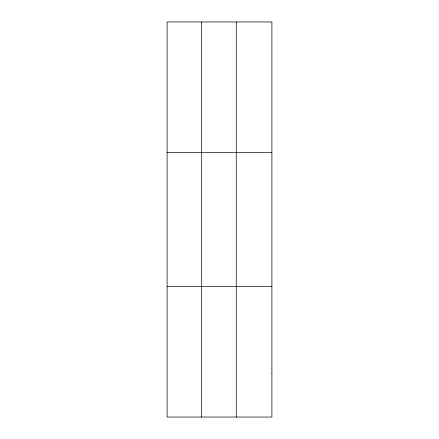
<?xml version="1.0" encoding="UTF-8"?>
<svg xmlns="http://www.w3.org/2000/svg" width="439" height="439" viewBox="0 0 439 439"><rect width="100%" height="100%" fill="white"/><g stroke="black" fill="none" stroke-linecap="round" stroke-linejoin="round"><path stroke-width="0.66" d="M201.688 417.05L201.688 21.95M236.264 417.05L236.264 21.95M167.105 152.333L271.895 152.333M167.105 286.667L271.895 286.667M271.895 373.589L271.895 417.05L167.105 417.05L167.105 21.95L271.895 21.95L271.895 373.589"/></g></svg>
